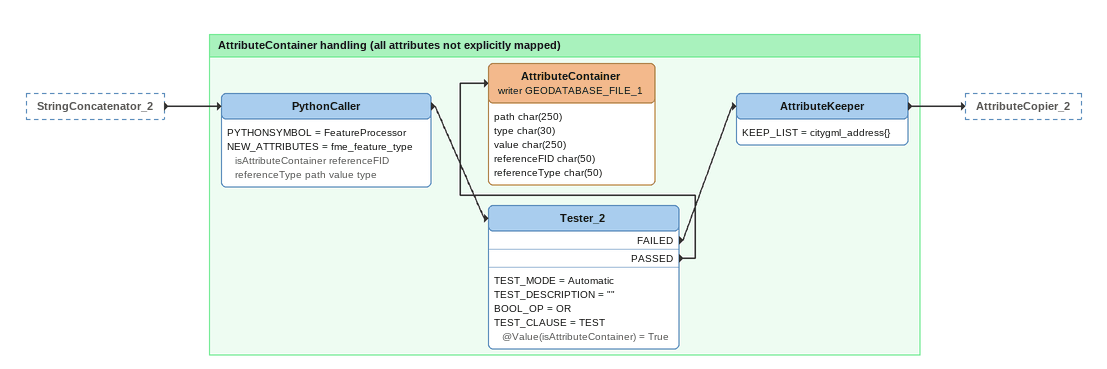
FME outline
StringConcatenator_2 [outside]
    -> PythonCaller

Bookmark: AttributeContainer handling (all attributes not explicitly mapped)
PythonCaller
    PYTHONSYMBOL = FeatureProcessor
    NEW_ATTRIBUTES = fme_feature_type isAttributeContainer referenceFID referenceType path value type
    -> Tester_2
Tester_2
    TEST_MODE = Automatic
    TEST_DESCRIPTION = ""
    BOOL_OP = OR
    TEST_CLAUSE = TEST @Value(isAttributeContainer) = True
    FAILED -> AttributeKeeper
    PASSED -> AttributeContainer (writer GEODATABASE_FILE_1)
AttributeContainer (writer GEODATABASE_FILE_1)
    attributes: path char(250), type char(30), value char(250), referenceFID char(50), referenceType char(50)
AttributeKeeper
    KEEP_LIST = citygml_address{}
    -> AttributeCopier_2
